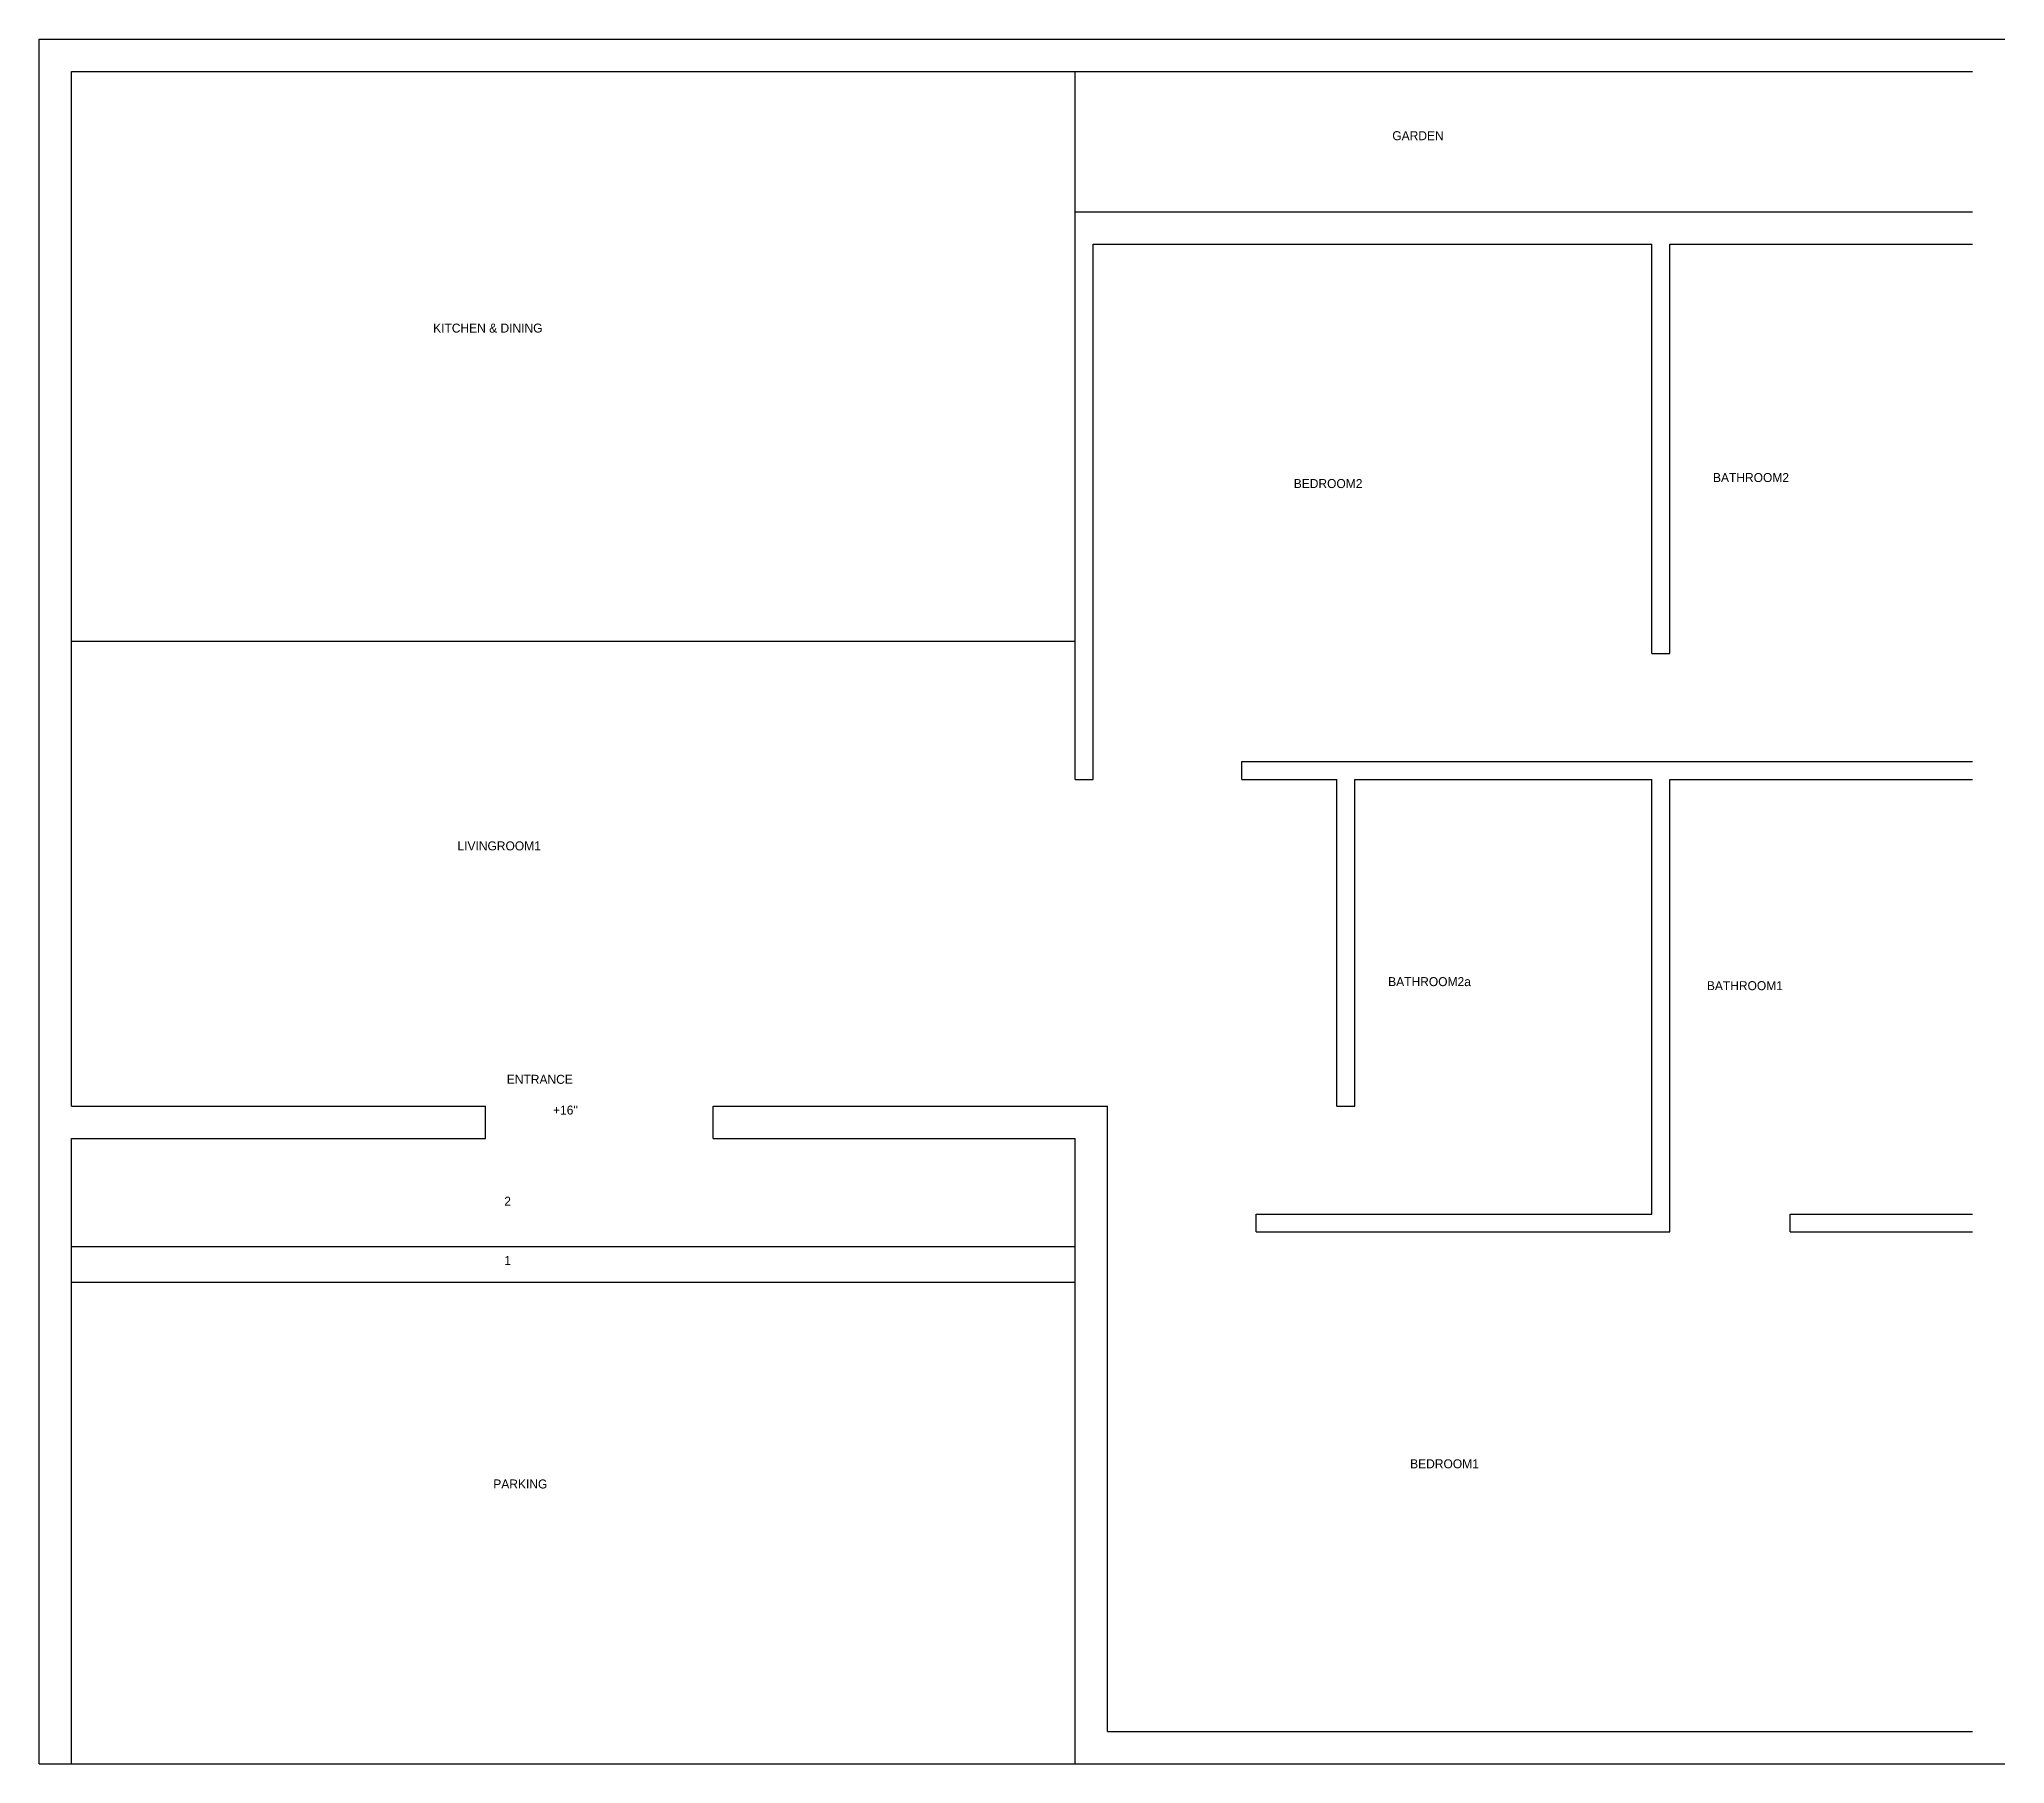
# Model space of a CAD drawing. Header units: metres. Extents: x 0 to 547, y 0 to 480.
import ezdxf

# ---------------------------------------------------------------- set-up
doc = ezdxf.new("R2010")
doc.units = ezdxf.units.M

msp = doc.modelspace()

# ---------------------------------------------------------------- linework, layer by layer
at = {"layer": 'BathRoom1'}
for p, q in [((454.12, 274), (538.36, 274)), ((454.12, 148), (454.12, 274)), ((487.64, 148), (487.64, 153)), ((487.64, 153), (538.36, 153))]:
    msp.add_line(p, q, dxfattribs=at)
at = {"layer": 'BathRoom2'}
for p, q in [((454.12, 423), (538.36, 423)), ((454.12, 309), (454.12, 423)), ((449.12, 309), (454.12, 309)), ((449.12, 279), (538.36, 279))]:
    msp.add_line(p, q, dxfattribs=at)
at = {"layer": 'BathRoom2a'}
for p, q in [((366.4, 274), (449.12, 274)), ((366.4, 183), (366.4, 274)), ((449.12, 153), (449.12, 274)), ((361.4, 183), (366.4, 183)), ((338.9, 153), (449.12, 153))]:
    msp.add_line(p, q, dxfattribs=at)
at = {"layer": 'BedRoom1'}
for p, q in [((297.46, 9), (297.46, 183)), ((338.9, 148), (338.9, 153)), ((338.9, 148), (454.12, 148)), ((487.64, 148), (538.36, 148)), ((297.46, 9), (538.36, 9))]:
    msp.add_line(p, q, dxfattribs=at)
at = {"layer": 'BedRoom2'}
for p, q in [((293.46, 423), (449.12, 423)), ((293.46, 274), (293.46, 423)), ((449.12, 309), (449.12, 423)), ((334.9, 279), (449.12, 279)), ((334.9, 274), (334.9, 279))]:
    msp.add_line(p, q, dxfattribs=at)
at = {"layer": 'Boundary'}
for p, q in [((0, 480), (547.36, 480)), ((0, 0), (0, 480)), ((0, 0), (9, 0)), ((288.46, 0), (547.36, 0))]:
    msp.add_line(p, q, dxfattribs=at)
at = {"layer": 'Entrance_Staircase'}
for p, q in [((124.27, 174), (124.27, 183)), ((187.63, 174), (187.63, 183)), ((9, 174), (124.27, 174)), ((9, 134), (9, 174)), ((187.63, 174), (288.46, 174)), ((288.46, 134), (288.46, 174)), ((9, 144), (288.46, 144)), ((9, 134), (288.46, 134))]:
    msp.add_line(p, q, dxfattribs=at)
at = {"layer": 'Garden'}
for p, q in [((293.46, 471), (538.36, 471)), ((288.46, 432), (538.36, 432))]:
    msp.add_line(p, q, dxfattribs=at)
at = {"layer": 'Kitchen & Dining'}
for p, q in [((9, 471), (293.46, 471)), ((9, 312.5), (9, 471)), ((288.46, 312.5), (288.46, 471))]:
    msp.add_line(p, q, dxfattribs=at)
at = {"layer": 'LivingRoom1'}
for p, q in [((9, 183), (9, 312.5)), ((9, 312.5), (288.46, 312.5)), ((288.46, 274), (288.46, 312.5)), ((288.46, 274), (293.46, 274)), ((334.9, 274), (361.4, 274)), ((361.4, 183), (361.4, 274)), ((9, 183), (124.27, 183)), ((187.63, 183), (297.46, 183))]:
    msp.add_line(p, q, dxfattribs=at)
at = {"layer": 'Parking'}
for p, q in [((9, 0), (9, 134)), ((288.46, 0), (288.46, 134)), ((9, 0), (288.46, 0))]:
    msp.add_line(p, q, dxfattribs=at)

# ---------------------------------------------------------------- texts
at = {"layer": 'BathRoom1', "insert": (464.42, 217.82), "char_height": 2.5, "attachment_point": 1}
msp.add_mtext('BATHROOM1', dxfattribs=at)
at = {"layer": 'BathRoom2', "insert": (466.12, 359.26), "char_height": 2.5, "attachment_point": 1}
msp.add_mtext('BATHROOM2', dxfattribs=at)
at = {"layer": 'BathRoom2a', "insert": (375.66, 218.94), "char_height": 2.5, "attachment_point": 1}
msp.add_mtext('BATHROOM2a', dxfattribs=at)
at = {"layer": 'BedRoom1', "insert": (381.78, 84.72), "char_height": 2.5, "attachment_point": 1}
msp.add_mtext('BEDROOM1', dxfattribs=at)
at = {"layer": 'BedRoom2', "insert": (349.36, 357.59), "char_height": 2.5, "attachment_point": 1}
msp.add_mtext('BEDROOM2', dxfattribs=at)
at = {"layer": 'Entrance_Staircase', "char_height": 2.5, "attachment_point": 1}
for s, insert in [('ENTRANCE', (130.2, 191.75)), ("+16''", (143.08, 183.19)), ('2', (129.49, 157.81)), ('1', (129.53, 141.35))]:
    msp.add_mtext(s, dxfattribs=dict(at, insert=insert))
at = {"layer": 'Garden', "insert": (376.81, 454.42), "char_height": 2.5, "attachment_point": 1}
msp.add_mtext('GARDEN', dxfattribs=at)
at = {"layer": 'Kitchen & Dining', "insert": (109.68, 400.87), "char_height": 2.5, "attachment_point": 1}
msp.add_mtext('KITCHEN & DINING', dxfattribs=at)
at = {"layer": 'LivingRoom1', "insert": (116.46, 256.73), "char_height": 2.5, "attachment_point": 1}
msp.add_mtext('LIVINGROOM1', dxfattribs=at)
at = {"layer": 'Parking', "insert": (126.44, 79.11), "char_height": 2.5, "attachment_point": 1}
msp.add_mtext('PARKING', dxfattribs=at)

doc.saveas('drawing.dxf')
